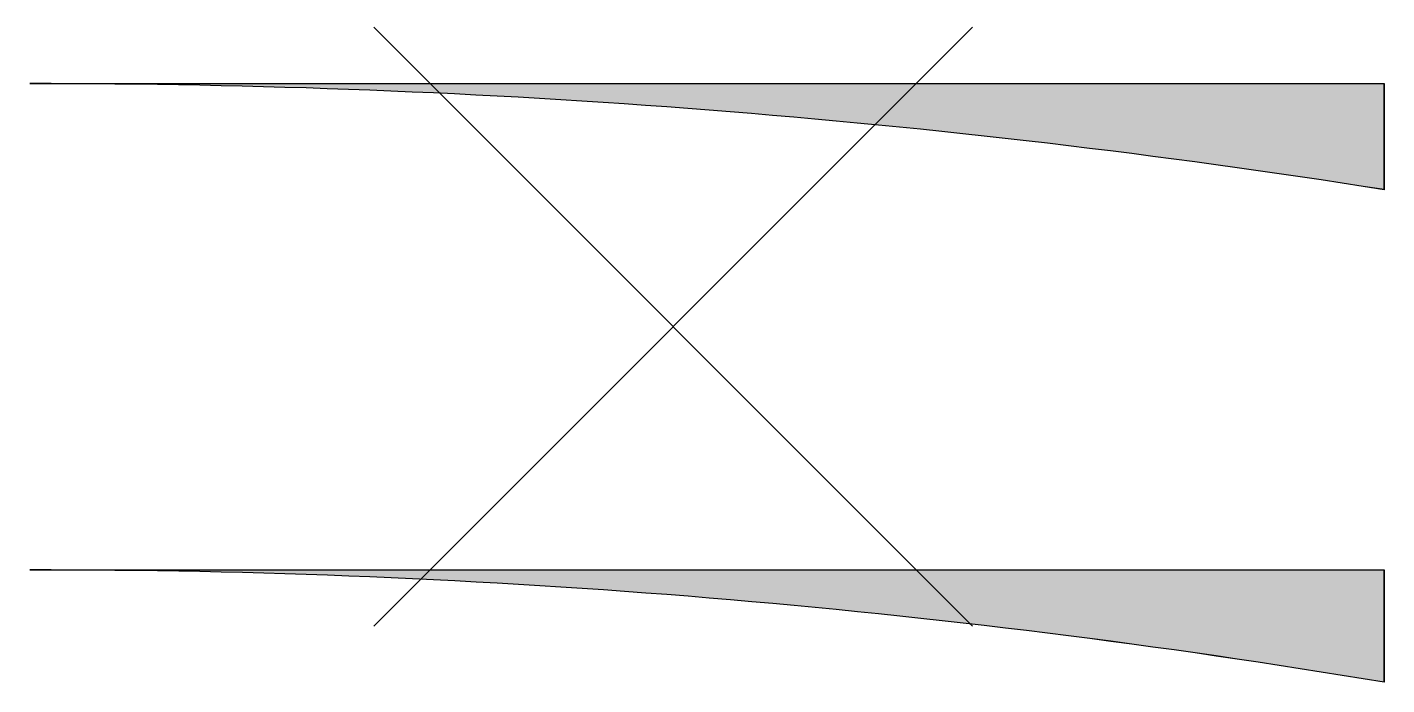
# Model space of a CAD drawing. Header units: metres. Extents: x -0.01 to 4.01, y -1.06 to 0.88.
import ezdxf

# ---------------------------------------------------------------- set-up
doc = ezdxf.new("R2010")
doc.units = ezdxf.units.M

msp = doc.modelspace()

# ---------------------------------------------------------------- hatches: boundary and pattern name
h = msp.add_hatch(color=256)
edge = h.paths.add_edge_path()
edge.add_arc((0, -25), 25.7175, 81.05211, 90)
edge.add_line((0, 0.7175), (4, 0.7175))
edge.add_line((4, 0.7175), (4, 0.4045))
h = msp.add_hatch(color=256)
edge = h.paths.add_edge_path()
edge.add_arc((0, -25), 24.2825, 80.51858, 90)
edge.add_line((0, -0.7175), (4, -0.7175))
edge.add_line((4, -0.7175), (4, -1.0492))

# ---------------------------------------------------------------- linework, layer by layer
for p, q in [((1.0161, -0.8839), (2.7839, 0.8839)), ((2.7839, -0.8839), (1.0161, 0.8839)), ((0, 0.7175), (4, 0.7175)), ((4, 0.4045), (4, 0.7175)), ((0, -0.7175), (4, -0.7175)), ((4, -1.0492), (4, -0.7175))]:
    msp.add_line(p, q)
at = {"flags": 128}
for points in [[(4, 0.4045, 0.039062), (0, 0.7175), (4, 0.7175)], [(4, -1.0492, 0.041394), (0, -0.7175), (4, -0.7175)]]:
    msp.add_lwpolyline(points, format="xyb", close=True, dxfattribs=at)
for radius, start in [(25.7175, 81.05211), (24.2825, 80.51858)]:
    msp.add_arc((0, -25), radius, start, 90)

doc.saveas('drawing.dxf')
